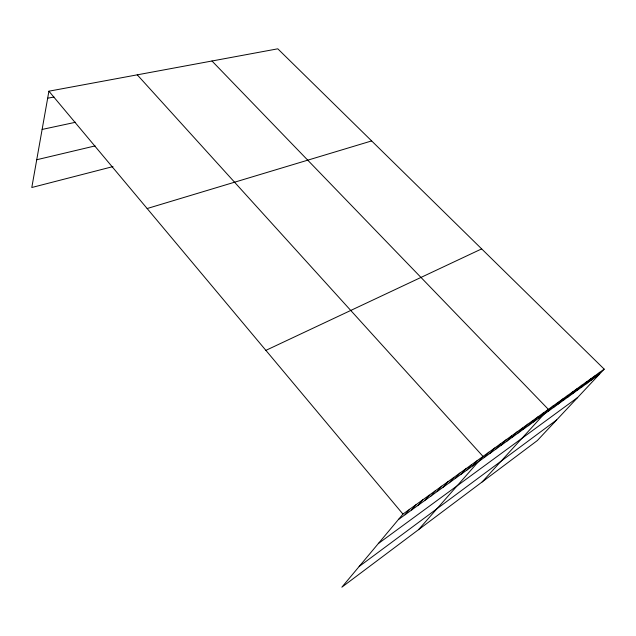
<?xml version="1.0" encoding="UTF-8"?>
<svg xmlns="http://www.w3.org/2000/svg" width="636" height="636" viewBox="0 0 636 636"><rect width="100%" height="100%" fill="white"/><g stroke="black" fill="none" stroke-linecap="round" stroke-linejoin="round"><path stroke-width="0.95" d="M604.2 369.142L402.954 514.103L341.858 587.187L537.341 440.549L604.2 369.142L277.789 48.813L48.916 91.194L31.8 187.509L112.985 166.584M405.076 514.731L409.656 509.277M411.659 509.969L416.262 504.515M418.146 505.278L422.765 499.832M424.538 500.659L429.181 495.206M430.85 496.104L435.509 490.65M437.067 491.612L441.742 486.158M443.197 487.176L447.887 481.738M449.239 482.811L453.953 477.366M455.201 478.503L459.923 473.065M461.084 474.249L465.822 468.819M466.888 470.06L471.634 464.63M472.612 465.926L477.374 460.496M418.472 529.716L483.026 456.425L137.265 74.833M484.107 457.61L488.893 452.196M489.887 453.436L494.681 448.03M495.579 449.326L500.381 443.92M501.2 445.264L506.01 439.873M506.741 441.257L511.559 435.875M512.203 437.314L517.028 431.931M517.593 433.41L522.434 428.044M522.919 429.57L527.761 424.204M528.166 425.778L533.016 420.42M533.35 422.034L538.199 416.683M538.461 418.337L543.319 413.002M482.12 481.969L548.367 409.361L211.987 61M548.486 411.087L553.352 405.768M553.407 407.533L558.273 402.222M558.265 404.027L563.13 398.724M563.051 400.561L567.924 395.274M567.789 397.142L572.662 391.863M572.464 393.764L577.337 388.493M577.083 390.425L581.956 385.17M581.638 387.133L586.511 381.886M586.138 383.882L591.019 378.643M590.59 380.662L595.463 375.439M594.986 377.49L599.859 372.275M359.157 566.485L556.619 419.959M378.333 543.557L577.655 397.492M398.39 519.556L599.327 374.35M265.88 350.372L481.659 248.891M147.147 208.536L371.647 140.922M36.737 159.739L95.106 145.906M42.119 129.434L75.62 122.255M47.668 98.214L53.988 97.014M48.916 91.194L402.954 514.103"/></g></svg>
